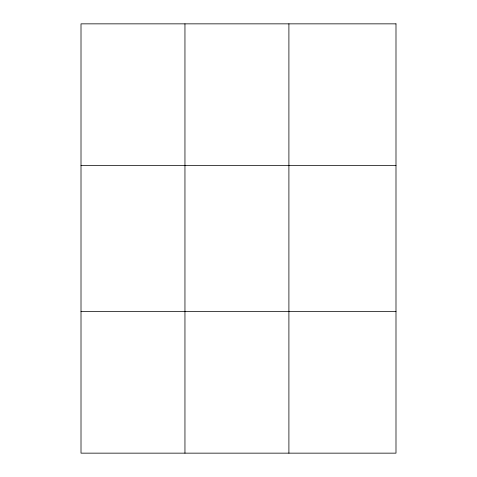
<?xml version="1.0" encoding="UTF-8"?>
<svg xmlns="http://www.w3.org/2000/svg" width="477" height="477" viewBox="0 0 477 477"><rect width="100%" height="100%" fill="white"/><g stroke="black" fill="none" stroke-linecap="round" stroke-linejoin="round"><path stroke-width="0.72" d="M184.951 23.85L184.951 453.15M288.901 23.85L288.901 453.15M81.007 165.519L395.993 165.519M81.007 311.481L395.993 311.481M395.993 23.85L395.993 453.15L81.007 453.15L81.007 23.85L395.993 23.85"/></g></svg>
